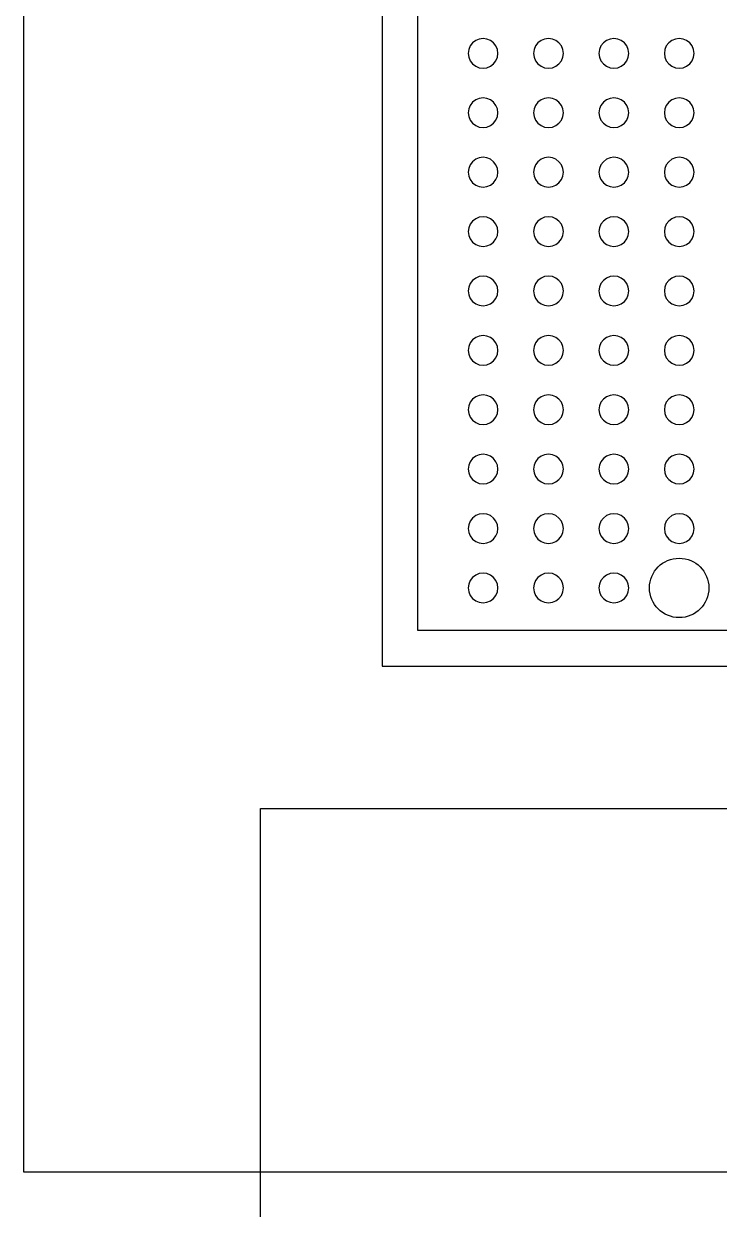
# Model space of a CAD drawing. Header units: millimetres. Extents: x 2562 to 7288, y 778 to 5635.
# Drawn here: x 5957.8 to 5981.21, y 1569.35 to 1609.27 of the extents above; entities that cross this region are included whole.
import ezdxf

# ---------------------------------------------------------------- set-up
doc = ezdxf.new("R2010")
doc.units = ezdxf.units.MM
for name, color, linetype in [('0-gnl-gor3', 252, 'Continuous'), ('2-tef-sabit', 251, 'Continuous'), ('IB- Bar Equipment', 7, 'Continuous')]:
    doc.layers.add(name, color=color, linetype=linetype)

# ---------------------------------------------------------------- blocks, each defined once
blk = doc.blocks.new('drip')
for p, q in [((68115.16, 2539.54), (68114.37, 2538.51)), ((68116.2, 2540.34), (68115.16, 2539.54)), ((68117.4, 2540.84), (68116.2, 2540.34)), ((68118.7, 2541.01), (68117.4, 2540.84)), ((68119.99, 2540.84), (68118.7, 2541.01)), ((68121.2, 2540.34), (68119.99, 2540.84)), ((68122.23, 2539.54), (68121.2, 2540.34)), ((68123.03, 2538.51), (68122.23, 2539.54)), ((68135.16, 2539.54), (68134.37, 2538.51)), ((68136.2, 2540.34), (68135.16, 2539.54)), ((68137.4, 2540.84), (68136.2, 2540.34)), ((68138.7, 2541.01), (68137.4, 2540.84)), ((68139.99, 2540.84), (68138.7, 2541.01)), ((68141.2, 2540.34), (68139.99, 2540.84)), ((68142.23, 2539.54), (68141.2, 2540.34)), ((68143.03, 2538.51), (68142.23, 2539.54)), ((68155.16, 2539.54), (68154.37, 2538.51)), ((68156.2, 2540.34), (68155.16, 2539.54)), ((68157.4, 2540.84), (68156.2, 2540.34)), ((68158.7, 2541.01), (68157.4, 2540.84)), ((68159.99, 2540.84), (68158.7, 2541.01)), ((68161.2, 2540.34), (68159.99, 2540.84)), ((68162.23, 2539.54), (68161.2, 2540.34)), ((68163.03, 2538.51), (68162.23, 2539.54)), ((68175.16, 2539.54), (68174.37, 2538.51)), ((68176.2, 2540.34), (68175.16, 2539.54)), ((68177.4, 2540.84), (68176.2, 2540.34)), ((68178.7, 2541.01), (68177.4, 2540.84)), ((68179.99, 2540.84), (68178.7, 2541.01)), ((68181.2, 2540.34), (68179.99, 2540.84)), ((68182.23, 2539.54), (68181.2, 2540.34)), ((68183.03, 2538.51), (68182.23, 2539.54)), ((68195.16, 2539.54), (68194.37, 2538.51)), ((68196.2, 2540.34), (68195.16, 2539.54)), ((68197.4, 2540.84), (68196.2, 2540.34)), ((68198.7, 2541.01), (68197.4, 2540.84)), ((68199.99, 2540.84), (68198.7, 2541.01)), ((68201.2, 2540.34), (68199.99, 2540.84)), ((68202.23, 2539.54), (68201.2, 2540.34)), ((68203.03, 2538.51), (68202.23, 2539.54)), ((68215.16, 2539.54), (68214.37, 2538.51)), ((68216.2, 2540.34), (68215.16, 2539.54)), ((68217.4, 2540.84), (68216.2, 2540.34)), ((68218.7, 2541.01), (68217.4, 2540.84)), ((68219.99, 2540.84), (68218.7, 2541.01)), ((68221.2, 2540.34), (68219.99, 2540.84)), ((68222.23, 2539.54), (68221.2, 2540.34)), ((68223.03, 2538.51), (68222.23, 2539.54)), ((68235.16, 2539.54), (68234.37, 2538.51)), ((68236.2, 2540.34), (68235.16, 2539.54)), ((68237.4, 2540.84), (68236.2, 2540.34)), ((68238.7, 2541.01), (68237.4, 2540.84)), ((68239.99, 2540.84), (68238.7, 2541.01)), ((68241.2, 2540.34), (68239.99, 2540.84)), ((68242.23, 2539.54), (68241.2, 2540.34)), ((68243.03, 2538.51), (68242.23, 2539.54)), ((68255.16, 2539.54), (68254.37, 2538.51)), ((68256.2, 2540.34), (68255.16, 2539.54)), ((68257.4, 2540.84), (68256.2, 2540.34)), ((68258.7, 2541.01), (68257.4, 2540.84)), ((68259.99, 2540.84), (68258.7, 2541.01)), ((68261.2, 2540.34), (68259.99, 2540.84)), ((68262.23, 2539.54), (68261.2, 2540.34)), ((68263.03, 2538.51), (68262.23, 2539.54)), ((68275.16, 2539.54), (68274.37, 2538.51)), ((68276.2, 2540.34), (68275.16, 2539.54)), ((68277.4, 2540.84), (68276.2, 2540.34)), ((68278.7, 2541.01), (68277.4, 2540.84)), ((68279.99, 2540.84), (68278.7, 2541.01)), ((68281.2, 2540.34), (68279.99, 2540.84)), ((68282.23, 2539.54), (68281.2, 2540.34)), ((68283.03, 2538.51), (68282.23, 2539.54)), ((68295.16, 2539.54), (68294.37, 2538.51)), ((68296.2, 2540.34), (68295.16, 2539.54)), ((68297.4, 2540.84), (68296.2, 2540.34)), ((68298.7, 2541.01), (68297.4, 2540.84)), ((68299.99, 2540.84), (68298.7, 2541.01)), ((68301.2, 2540.34), (68299.99, 2540.84)), ((68302.23, 2539.54), (68301.2, 2540.34)), ((68303.03, 2538.51), (68302.23, 2539.54)), ((68113.87, 2537.3), (68113.7, 2536.01)), ((68113.7, 2536.01), (68113.87, 2534.71)), ((68114.37, 2538.51), (68113.87, 2537.3)), ((68123.53, 2537.3), (68123.03, 2538.51)), ((68123.7, 2536.01), (68123.53, 2537.3)), ((68123.53, 2534.71), (68123.7, 2536.01)), ((68133.87, 2537.3), (68133.7, 2536.01)), ((68133.7, 2536.01), (68133.87, 2534.71)), ((68134.37, 2538.51), (68133.87, 2537.3)), ((68143.53, 2537.3), (68143.03, 2538.51)), ((68143.7, 2536.01), (68143.53, 2537.3)), ((68143.53, 2534.71), (68143.7, 2536.01)), ((68153.87, 2537.3), (68153.7, 2536.01)), ((68153.7, 2536.01), (68153.87, 2534.71)), ((68154.37, 2538.51), (68153.87, 2537.3)), ((68163.53, 2537.3), (68163.03, 2538.51)), ((68163.7, 2536.01), (68163.53, 2537.3)), ((68163.53, 2534.71), (68163.7, 2536.01)), ((68173.87, 2537.3), (68173.7, 2536.01)), ((68173.7, 2536.01), (68173.87, 2534.71)), ((68174.37, 2538.51), (68173.87, 2537.3)), ((68183.53, 2537.3), (68183.03, 2538.51)), ((68183.7, 2536.01), (68183.53, 2537.3)), ((68183.53, 2534.71), (68183.7, 2536.01)), ((68193.87, 2537.3), (68193.7, 2536.01)), ((68193.7, 2536.01), (68193.87, 2534.71)), ((68194.37, 2538.51), (68193.87, 2537.3)), ((68203.53, 2537.3), (68203.03, 2538.51)), ((68203.7, 2536.01), (68203.53, 2537.3)), ((68203.53, 2534.71), (68203.7, 2536.01)), ((68213.87, 2537.3), (68213.7, 2536.01)), ((68213.7, 2536.01), (68213.87, 2534.71)), ((68214.37, 2538.51), (68213.87, 2537.3)), ((68223.53, 2537.3), (68223.03, 2538.51)), ((68223.7, 2536.01), (68223.53, 2537.3)), ((68223.53, 2534.71), (68223.7, 2536.01)), ((68233.87, 2537.3), (68233.7, 2536.01)), ((68233.7, 2536.01), (68233.87, 2534.71)), ((68234.37, 2538.51), (68233.87, 2537.3)), ((68243.53, 2537.3), (68243.03, 2538.51)), ((68243.7, 2536.01), (68243.53, 2537.3)), ((68243.53, 2534.71), (68243.7, 2536.01)), ((68253.87, 2537.3), (68253.7, 2536.01)), ((68253.7, 2536.01), (68253.87, 2534.71)), ((68254.37, 2538.51), (68253.87, 2537.3)), ((68263.53, 2537.3), (68263.03, 2538.51)), ((68263.7, 2536.01), (68263.53, 2537.3)), ((68263.53, 2534.71), (68263.7, 2536.01)), ((68273.87, 2537.3), (68273.7, 2536.01)), ((68273.7, 2536.01), (68273.87, 2534.71)), ((68274.37, 2538.51), (68273.87, 2537.3)), ((68283.53, 2537.3), (68283.03, 2538.51)), ((68283.7, 2536.01), (68283.53, 2537.3)), ((68283.53, 2534.71), (68283.7, 2536.01)), ((68293.87, 2537.3), (68293.7, 2536.01)), ((68293.7, 2536.01), (68293.87, 2534.71)), ((68294.37, 2538.51), (68293.87, 2537.3)), ((68303.53, 2537.3), (68303.03, 2538.51)), ((68303.7, 2536.01), (68303.53, 2537.3)), ((68303.53, 2534.71), (68303.7, 2536.01)), ((68113.87, 2534.71), (68114.37, 2533.51)), ((68114.37, 2533.51), (68115.16, 2532.47)), ((68115.16, 2532.47), (68116.2, 2531.68)), ((68116.2, 2531.68), (68117.4, 2531.18)), ((68119.99, 2531.18), (68121.2, 2531.68)), ((68121.2, 2531.68), (68122.23, 2532.47)), ((68122.23, 2532.47), (68123.03, 2533.51)), ((68123.03, 2533.51), (68123.53, 2534.71)), ((68133.87, 2534.71), (68134.37, 2533.51)), ((68134.37, 2533.51), (68135.16, 2532.47)), ((68135.16, 2532.47), (68136.2, 2531.68)), ((68136.2, 2531.68), (68137.4, 2531.18)), ((68139.99, 2531.18), (68141.2, 2531.68)), ((68141.2, 2531.68), (68142.23, 2532.47)), ((68142.23, 2532.47), (68143.03, 2533.51)), ((68143.03, 2533.51), (68143.53, 2534.71)), ((68153.87, 2534.71), (68154.37, 2533.51)), ((68154.37, 2533.51), (68155.16, 2532.47)), ((68155.16, 2532.47), (68156.2, 2531.68)), ((68156.2, 2531.68), (68157.4, 2531.18)), ((68159.99, 2531.18), (68161.2, 2531.68)), ((68161.2, 2531.68), (68162.23, 2532.47)), ((68162.23, 2532.47), (68163.03, 2533.51)), ((68163.03, 2533.51), (68163.53, 2534.71)), ((68173.87, 2534.71), (68174.37, 2533.51)), ((68174.37, 2533.51), (68175.16, 2532.47)), ((68175.16, 2532.47), (68176.2, 2531.68)), ((68176.2, 2531.68), (68177.4, 2531.18)), ((68179.99, 2531.18), (68181.2, 2531.68)), ((68181.2, 2531.68), (68182.23, 2532.47)), ((68182.23, 2532.47), (68183.03, 2533.51)), ((68183.03, 2533.51), (68183.53, 2534.71)), ((68193.87, 2534.71), (68194.37, 2533.51)), ((68194.37, 2533.51), (68195.16, 2532.47)), ((68195.16, 2532.47), (68196.2, 2531.68)), ((68196.2, 2531.68), (68197.4, 2531.18)), ((68199.99, 2531.18), (68201.2, 2531.68)), ((68201.2, 2531.68), (68202.23, 2532.47)), ((68202.23, 2532.47), (68203.03, 2533.51)), ((68203.03, 2533.51), (68203.53, 2534.71)), ((68213.87, 2534.71), (68214.37, 2533.51)), ((68214.37, 2533.51), (68215.16, 2532.47)), ((68215.16, 2532.47), (68216.2, 2531.68)), ((68216.2, 2531.68), (68217.4, 2531.18)), ((68219.99, 2531.18), (68221.2, 2531.68)), ((68221.2, 2531.68), (68222.23, 2532.47)), ((68222.23, 2532.47), (68223.03, 2533.51)), ((68223.03, 2533.51), (68223.53, 2534.71)), ((68233.87, 2534.71), (68234.37, 2533.51)), ((68234.37, 2533.51), (68235.16, 2532.47)), ((68235.16, 2532.47), (68236.2, 2531.68)), ((68236.2, 2531.68), (68237.4, 2531.18)), ((68239.99, 2531.18), (68241.2, 2531.68)), ((68241.2, 2531.68), (68242.23, 2532.47)), ((68242.23, 2532.47), (68243.03, 2533.51)), ((68243.03, 2533.51), (68243.53, 2534.71)), ((68253.87, 2534.71), (68254.37, 2533.51)), ((68254.37, 2533.51), (68255.16, 2532.47)), ((68255.16, 2532.47), (68256.2, 2531.68)), ((68256.2, 2531.68), (68257.4, 2531.18)), ((68259.99, 2531.18), (68261.2, 2531.68)), ((68261.2, 2531.68), (68262.23, 2532.47)), ((68262.23, 2532.47), (68263.03, 2533.51)), ((68263.03, 2533.51), (68263.53, 2534.71)), ((68273.87, 2534.71), (68274.37, 2533.51)), ((68274.37, 2533.51), (68275.16, 2532.47)), ((68275.16, 2532.47), (68276.2, 2531.68)), ((68276.2, 2531.68), (68277.4, 2531.18)), ((68279.99, 2531.18), (68281.2, 2531.68)), ((68281.2, 2531.68), (68282.23, 2532.47)), ((68282.23, 2532.47), (68283.03, 2533.51)), ((68283.03, 2533.51), (68283.53, 2534.71)), ((68293.87, 2534.71), (68294.37, 2533.51)), ((68294.37, 2533.51), (68295.16, 2532.47)), ((68295.16, 2532.47), (68296.2, 2531.68)), ((68296.2, 2531.68), (68297.4, 2531.18)), ((68299.99, 2531.18), (68301.2, 2531.68)), ((68301.2, 2531.68), (68302.23, 2532.47)), ((68302.23, 2532.47), (68303.03, 2533.51)), ((68303.03, 2533.51), (68303.53, 2534.71)), ((68117.4, 2531.18), (68118.7, 2531.01)), ((68118.7, 2531.01), (68119.99, 2531.18)), ((68137.4, 2531.18), (68138.7, 2531.01)), ((68138.7, 2531.01), (68139.99, 2531.18)), ((68157.4, 2531.18), (68158.7, 2531.01)), ((68158.7, 2531.01), (68159.99, 2531.18)), ((68177.4, 2531.18), (68178.7, 2531.01)), ((68178.7, 2531.01), (68179.99, 2531.18)), ((68197.4, 2531.18), (68198.7, 2531.01)), ((68198.7, 2531.01), (68199.99, 2531.18)), ((68217.4, 2531.18), (68218.7, 2531.01)), ((68218.7, 2531.01), (68219.99, 2531.18)), ((68237.4, 2531.18), (68238.7, 2531.01)), ((68238.7, 2531.01), (68239.99, 2531.18)), ((68257.4, 2531.18), (68258.7, 2531.01)), ((68258.7, 2531.01), (68259.99, 2531.18)), ((68277.4, 2531.18), (68278.7, 2531.01)), ((68278.7, 2531.01), (68279.99, 2531.18)), ((68297.4, 2531.18), (68298.7, 2531.01)), ((68298.7, 2531.01), (68299.99, 2531.18)), ((68113.87, 2515.3), (68113.7, 2514.01)), ((68114.37, 2516.51), (68113.87, 2515.3)), ((68115.16, 2517.54), (68114.37, 2516.51)), ((68116.2, 2518.34), (68115.16, 2517.54)), ((68117.4, 2518.84), (68116.2, 2518.34)), ((68118.7, 2519.01), (68117.4, 2518.84)), ((68119.99, 2518.84), (68118.7, 2519.01)), ((68121.2, 2518.34), (68119.99, 2518.84)), ((68122.23, 2517.54), (68121.2, 2518.34)), ((68123.03, 2516.51), (68122.23, 2517.54)), ((68123.53, 2515.3), (68123.03, 2516.51)), ((68123.7, 2514.01), (68123.53, 2515.3)), ((68133.87, 2515.3), (68133.7, 2514.01)), ((68134.37, 2516.51), (68133.87, 2515.3)), ((68135.16, 2517.54), (68134.37, 2516.51)), ((68136.2, 2518.34), (68135.16, 2517.54)), ((68137.4, 2518.84), (68136.2, 2518.34)), ((68138.7, 2519.01), (68137.4, 2518.84)), ((68139.99, 2518.84), (68138.7, 2519.01)), ((68141.2, 2518.34), (68139.99, 2518.84)), ((68142.23, 2517.54), (68141.2, 2518.34)), ((68143.03, 2516.51), (68142.23, 2517.54)), ((68143.53, 2515.3), (68143.03, 2516.51)), ((68143.7, 2514.01), (68143.53, 2515.3)), ((68153.87, 2515.3), (68153.7, 2514.01)), ((68154.37, 2516.51), (68153.87, 2515.3)), ((68155.16, 2517.54), (68154.37, 2516.51)), ((68156.2, 2518.34), (68155.16, 2517.54)), ((68157.4, 2518.84), (68156.2, 2518.34)), ((68158.7, 2519.01), (68157.4, 2518.84)), ((68159.99, 2518.84), (68158.7, 2519.01)), ((68161.2, 2518.34), (68159.99, 2518.84)), ((68162.23, 2517.54), (68161.2, 2518.34)), ((68163.03, 2516.51), (68162.23, 2517.54)), ((68163.53, 2515.3), (68163.03, 2516.51)), ((68163.7, 2514.01), (68163.53, 2515.3)), ((68173.87, 2515.3), (68173.7, 2514.01)), ((68174.37, 2516.51), (68173.87, 2515.3)), ((68175.16, 2517.54), (68174.37, 2516.51)), ((68176.2, 2518.34), (68175.16, 2517.54)), ((68177.4, 2518.84), (68176.2, 2518.34)), ((68178.7, 2519.01), (68177.4, 2518.84)), ((68179.99, 2518.84), (68178.7, 2519.01)), ((68181.2, 2518.34), (68179.99, 2518.84)), ((68182.23, 2517.54), (68181.2, 2518.34)), ((68183.03, 2516.51), (68182.23, 2517.54)), ((68183.53, 2515.3), (68183.03, 2516.51)), ((68183.7, 2514.01), (68183.53, 2515.3)), ((68193.87, 2515.3), (68193.7, 2514.01)), ((68194.37, 2516.51), (68193.87, 2515.3)), ((68195.16, 2517.54), (68194.37, 2516.51)), ((68196.2, 2518.34), (68195.16, 2517.54)), ((68197.4, 2518.84), (68196.2, 2518.34)), ((68198.7, 2519.01), (68197.4, 2518.84)), ((68199.99, 2518.84), (68198.7, 2519.01)), ((68201.2, 2518.34), (68199.99, 2518.84)), ((68202.23, 2517.54), (68201.2, 2518.34)), ((68203.03, 2516.51), (68202.23, 2517.54)), ((68203.53, 2515.3), (68203.03, 2516.51)), ((68203.7, 2514.01), (68203.53, 2515.3)), ((68213.87, 2515.3), (68213.7, 2514.01)), ((68214.37, 2516.51), (68213.87, 2515.3)), ((68215.16, 2517.54), (68214.37, 2516.51)), ((68216.2, 2518.34), (68215.16, 2517.54)), ((68217.4, 2518.84), (68216.2, 2518.34)), ((68218.7, 2519.01), (68217.4, 2518.84)), ((68219.99, 2518.84), (68218.7, 2519.01)), ((68221.2, 2518.34), (68219.99, 2518.84)), ((68222.23, 2517.54), (68221.2, 2518.34)), ((68223.03, 2516.51), (68222.23, 2517.54)), ((68223.53, 2515.3), (68223.03, 2516.51)), ((68223.7, 2514.01), (68223.53, 2515.3)), ((68233.87, 2515.3), (68233.7, 2514.01)), ((68234.37, 2516.51), (68233.87, 2515.3)), ((68235.16, 2517.54), (68234.37, 2516.51)), ((68236.2, 2518.34), (68235.16, 2517.54)), ((68237.4, 2518.84), (68236.2, 2518.34)), ((68238.7, 2519.01), (68237.4, 2518.84)), ((68239.99, 2518.84), (68238.7, 2519.01)), ((68241.2, 2518.34), (68239.99, 2518.84)), ((68242.23, 2517.54), (68241.2, 2518.34)), ((68243.03, 2516.51), (68242.23, 2517.54)), ((68243.53, 2515.3), (68243.03, 2516.51)), ((68243.7, 2514.01), (68243.53, 2515.3)), ((68253.87, 2515.3), (68253.7, 2514.01)), ((68254.37, 2516.51), (68253.87, 2515.3)), ((68255.16, 2517.54), (68254.37, 2516.51)), ((68256.2, 2518.34), (68255.16, 2517.54)), ((68257.4, 2518.84), (68256.2, 2518.34)), ((68258.7, 2519.01), (68257.4, 2518.84)), ((68259.99, 2518.84), (68258.7, 2519.01)), ((68261.2, 2518.34), (68259.99, 2518.84)), ((68262.23, 2517.54), (68261.2, 2518.34)), ((68263.03, 2516.51), (68262.23, 2517.54)), ((68263.53, 2515.3), (68263.03, 2516.51)), ((68263.7, 2514.01), (68263.53, 2515.3)), ((68273.87, 2515.3), (68273.7, 2514.01)), ((68274.37, 2516.51), (68273.87, 2515.3)), ((68275.16, 2517.54), (68274.37, 2516.51)), ((68276.2, 2518.34), (68275.16, 2517.54)), ((68277.4, 2518.84), (68276.2, 2518.34)), ((68278.7, 2519.01), (68277.4, 2518.84)), ((68279.99, 2518.84), (68278.7, 2519.01)), ((68281.2, 2518.34), (68279.99, 2518.84)), ((68282.23, 2517.54), (68281.2, 2518.34)), ((68283.03, 2516.51), (68282.23, 2517.54)), ((68283.53, 2515.3), (68283.03, 2516.51)), ((68283.7, 2514.01), (68283.53, 2515.3)), ((68293.87, 2515.3), (68293.7, 2514.01)), ((68294.37, 2516.51), (68293.87, 2515.3)), ((68295.16, 2517.54), (68294.37, 2516.51)), ((68296.2, 2518.34), (68295.16, 2517.54)), ((68297.4, 2518.84), (68296.2, 2518.34)), ((68298.7, 2519.01), (68297.4, 2518.84)), ((68299.99, 2518.84), (68298.7, 2519.01)), ((68301.2, 2518.34), (68299.99, 2518.84)), ((68302.23, 2517.54), (68301.2, 2518.34)), ((68303.03, 2516.51), (68302.23, 2517.54)), ((68303.53, 2515.3), (68303.03, 2516.51)), ((68303.7, 2514.01), (68303.53, 2515.3)), ((68113.7, 2514.01), (68113.87, 2512.71)), ((68113.87, 2512.71), (68114.37, 2511.51)), ((68114.37, 2511.51), (68115.16, 2510.47)), ((68122.23, 2510.47), (68123.03, 2511.51)), ((68123.03, 2511.51), (68123.53, 2512.71)), ((68123.53, 2512.71), (68123.7, 2514.01)), ((68133.7, 2514.01), (68133.87, 2512.71)), ((68133.87, 2512.71), (68134.37, 2511.51)), ((68134.37, 2511.51), (68135.16, 2510.47)), ((68142.23, 2510.47), (68143.03, 2511.51)), ((68143.03, 2511.51), (68143.53, 2512.71)), ((68143.53, 2512.71), (68143.7, 2514.01)), ((68153.7, 2514.01), (68153.87, 2512.71)), ((68153.87, 2512.71), (68154.37, 2511.51)), ((68154.37, 2511.51), (68155.16, 2510.47)), ((68162.23, 2510.47), (68163.03, 2511.51)), ((68163.03, 2511.51), (68163.53, 2512.71)), ((68163.53, 2512.71), (68163.7, 2514.01)), ((68173.7, 2514.01), (68173.87, 2512.71)), ((68173.87, 2512.71), (68174.37, 2511.51)), ((68174.37, 2511.51), (68175.16, 2510.47)), ((68182.23, 2510.47), (68183.03, 2511.51)), ((68183.03, 2511.51), (68183.53, 2512.71)), ((68183.53, 2512.71), (68183.7, 2514.01)), ((68193.7, 2514.01), (68193.87, 2512.71)), ((68193.87, 2512.71), (68194.37, 2511.51)), ((68194.37, 2511.51), (68195.16, 2510.47)), ((68202.23, 2510.47), (68203.03, 2511.51)), ((68203.03, 2511.51), (68203.53, 2512.71)), ((68203.53, 2512.71), (68203.7, 2514.01)), ((68213.7, 2514.01), (68213.87, 2512.71)), ((68213.87, 2512.71), (68214.37, 2511.51)), ((68214.37, 2511.51), (68215.16, 2510.47)), ((68222.23, 2510.47), (68223.03, 2511.51)), ((68223.03, 2511.51), (68223.53, 2512.71)), ((68223.53, 2512.71), (68223.7, 2514.01)), ((68233.7, 2514.01), (68233.87, 2512.71)), ((68233.87, 2512.71), (68234.37, 2511.51)), ((68234.37, 2511.51), (68235.16, 2510.47)), ((68242.23, 2510.47), (68243.03, 2511.51)), ((68243.03, 2511.51), (68243.53, 2512.71)), ((68243.53, 2512.71), (68243.7, 2514.01)), ((68253.7, 2514.01), (68253.87, 2512.71)), ((68253.87, 2512.71), (68254.37, 2511.51)), ((68254.37, 2511.51), (68255.16, 2510.47)), ((68262.23, 2510.47), (68263.03, 2511.51)), ((68263.03, 2511.51), (68263.53, 2512.71)), ((68263.53, 2512.71), (68263.7, 2514.01)), ((68273.7, 2514.01), (68273.87, 2512.71)), ((68273.87, 2512.71), (68274.37, 2511.51)), ((68274.37, 2511.51), (68275.16, 2510.47)), ((68282.23, 2510.47), (68283.03, 2511.51)), ((68283.03, 2511.51), (68283.53, 2512.71)), ((68283.53, 2512.71), (68283.7, 2514.01)), ((68293.7, 2514.01), (68293.87, 2512.71)), ((68293.87, 2512.71), (68294.37, 2511.51)), ((68294.37, 2511.51), (68295.16, 2510.47)), ((68302.23, 2510.47), (68303.03, 2511.51)), ((68303.03, 2511.51), (68303.53, 2512.71)), ((68303.53, 2512.71), (68303.7, 2514.01)), ((68115.16, 2510.47), (68116.2, 2509.68)), ((68116.2, 2509.68), (68117.4, 2509.18)), ((68117.4, 2509.18), (68118.7, 2509.01)), ((68118.7, 2509.01), (68119.99, 2509.18)), ((68119.99, 2509.18), (68121.2, 2509.68)), ((68121.2, 2509.68), (68122.23, 2510.47)), ((68135.16, 2510.47), (68136.2, 2509.68)), ((68136.2, 2509.68), (68137.4, 2509.18)), ((68137.4, 2509.18), (68138.7, 2509.01)), ((68138.7, 2509.01), (68139.99, 2509.18)), ((68139.99, 2509.18), (68141.2, 2509.68)), ((68141.2, 2509.68), (68142.23, 2510.47)), ((68155.16, 2510.47), (68156.2, 2509.68)), ((68156.2, 2509.68), (68157.4, 2509.18)), ((68157.4, 2509.18), (68158.7, 2509.01)), ((68158.7, 2509.01), (68159.99, 2509.18)), ((68159.99, 2509.18), (68161.2, 2509.68)), ((68161.2, 2509.68), (68162.23, 2510.47)), ((68175.16, 2510.47), (68176.2, 2509.68)), ((68176.2, 2509.68), (68177.4, 2509.18)), ((68177.4, 2509.18), (68178.7, 2509.01)), ((68178.7, 2509.01), (68179.99, 2509.18)), ((68179.99, 2509.18), (68181.2, 2509.68)), ((68181.2, 2509.68), (68182.23, 2510.47)), ((68195.16, 2510.47), (68196.2, 2509.68)), ((68196.2, 2509.68), (68197.4, 2509.18)), ((68197.4, 2509.18), (68198.7, 2509.01)), ((68198.7, 2509.01), (68199.99, 2509.18)), ((68199.99, 2509.18), (68201.2, 2509.68)), ((68201.2, 2509.68), (68202.23, 2510.47)), ((68215.16, 2510.47), (68216.2, 2509.68)), ((68216.2, 2509.68), (68217.4, 2509.18)), ((68217.4, 2509.18), (68218.7, 2509.01)), ((68218.7, 2509.01), (68219.99, 2509.18)), ((68219.99, 2509.18), (68221.2, 2509.68)), ((68221.2, 2509.68), (68222.23, 2510.47)), ((68235.16, 2510.47), (68236.2, 2509.68)), ((68236.2, 2509.68), (68237.4, 2509.18)), ((68237.4, 2509.18), (68238.7, 2509.01)), ((68238.7, 2509.01), (68239.99, 2509.18)), ((68239.99, 2509.18), (68241.2, 2509.68)), ((68241.2, 2509.68), (68242.23, 2510.47)), ((68255.16, 2510.47), (68256.2, 2509.68)), ((68256.2, 2509.68), (68257.4, 2509.18)), ((68257.4, 2509.18), (68258.7, 2509.01)), ((68258.7, 2509.01), (68259.99, 2509.18)), ((68259.99, 2509.18), (68261.2, 2509.68)), ((68261.2, 2509.68), (68262.23, 2510.47)), ((68275.16, 2510.47), (68276.2, 2509.68)), ((68276.2, 2509.68), (68277.4, 2509.18)), ((68277.4, 2509.18), (68278.7, 2509.01)), ((68278.7, 2509.01), (68279.99, 2509.18)), ((68279.99, 2509.18), (68281.2, 2509.68)), ((68281.2, 2509.68), (68282.23, 2510.47)), ((68295.16, 2510.47), (68296.2, 2509.68)), ((68296.2, 2509.68), (68297.4, 2509.18)), ((68297.4, 2509.18), (68298.7, 2509.01)), ((68298.7, 2509.01), (68299.99, 2509.18)), ((68299.99, 2509.18), (68301.2, 2509.68)), ((68301.2, 2509.68), (68302.23, 2510.47)), ((68115.16, 2495.54), (68114.37, 2494.51)), ((68116.2, 2496.34), (68115.16, 2495.54)), ((68117.4, 2496.84), (68116.2, 2496.34)), ((68118.7, 2497.01), (68117.4, 2496.84)), ((68119.99, 2496.84), (68118.7, 2497.01)), ((68121.2, 2496.34), (68119.99, 2496.84)), ((68122.23, 2495.54), (68121.2, 2496.34)), ((68123.03, 2494.51), (68122.23, 2495.54)), ((68135.16, 2495.54), (68134.37, 2494.51)), ((68136.2, 2496.34), (68135.16, 2495.54)), ((68137.4, 2496.84), (68136.2, 2496.34)), ((68138.7, 2497.01), (68137.4, 2496.84)), ((68139.99, 2496.84), (68138.7, 2497.01)), ((68141.2, 2496.34), (68139.99, 2496.84)), ((68142.23, 2495.54), (68141.2, 2496.34)), ((68143.03, 2494.51), (68142.23, 2495.54)), ((68155.16, 2495.54), (68154.37, 2494.51)), ((68156.2, 2496.34), (68155.16, 2495.54)), ((68157.4, 2496.84), (68156.2, 2496.34)), ((68158.7, 2497.01), (68157.4, 2496.84)), ((68159.99, 2496.84), (68158.7, 2497.01)), ((68161.2, 2496.34), (68159.99, 2496.84)), ((68162.23, 2495.54), (68161.2, 2496.34)), ((68163.03, 2494.51), (68162.23, 2495.54)), ((68175.16, 2495.54), (68174.37, 2494.51)), ((68176.2, 2496.34), (68175.16, 2495.54)), ((68177.4, 2496.84), (68176.2, 2496.34)), ((68178.7, 2497.01), (68177.4, 2496.84)), ((68179.99, 2496.84), (68178.7, 2497.01)), ((68181.2, 2496.34), (68179.99, 2496.84)), ((68182.23, 2495.54), (68181.2, 2496.34)), ((68183.03, 2494.51), (68182.23, 2495.54)), ((68195.16, 2495.54), (68194.37, 2494.51)), ((68196.2, 2496.34), (68195.16, 2495.54)), ((68197.4, 2496.84), (68196.2, 2496.34)), ((68198.7, 2497.01), (68197.4, 2496.84)), ((68199.99, 2496.84), (68198.7, 2497.01)), ((68201.2, 2496.34), (68199.99, 2496.84)), ((68202.23, 2495.54), (68201.2, 2496.34)), ((68203.03, 2494.51), (68202.23, 2495.54)), ((68215.16, 2495.54), (68214.37, 2494.51)), ((68216.2, 2496.34), (68215.16, 2495.54)), ((68217.4, 2496.84), (68216.2, 2496.34)), ((68218.7, 2497.01), (68217.4, 2496.84)), ((68219.99, 2496.84), (68218.7, 2497.01)), ((68221.2, 2496.34), (68219.99, 2496.84)), ((68222.23, 2495.54), (68221.2, 2496.34)), ((68223.03, 2494.51), (68222.23, 2495.54)), ((68235.16, 2495.54), (68234.37, 2494.51)), ((68236.2, 2496.34), (68235.16, 2495.54)), ((68237.4, 2496.84), (68236.2, 2496.34)), ((68238.7, 2497.01), (68237.4, 2496.84)), ((68239.99, 2496.84), (68238.7, 2497.01)), ((68241.2, 2496.34), (68239.99, 2496.84)), ((68242.23, 2495.54), (68241.2, 2496.34)), ((68243.03, 2494.51), (68242.23, 2495.54)), ((68255.16, 2495.54), (68254.37, 2494.51)), ((68256.2, 2496.34), (68255.16, 2495.54)), ((68257.4, 2496.84), (68256.2, 2496.34)), ((68258.7, 2497.01), (68257.4, 2496.84)), ((68259.99, 2496.84), (68258.7, 2497.01)), ((68261.2, 2496.34), (68259.99, 2496.84)), ((68262.23, 2495.54), (68261.2, 2496.34)), ((68263.03, 2494.51), (68262.23, 2495.54)), ((68275.16, 2495.54), (68274.37, 2494.51)), ((68276.2, 2496.34), (68275.16, 2495.54)), ((68277.4, 2496.84), (68276.2, 2496.34)), ((68278.7, 2497.01), (68277.4, 2496.84)), ((68279.99, 2496.84), (68278.7, 2497.01)), ((68281.2, 2496.34), (68279.99, 2496.84)), ((68282.23, 2495.54), (68281.2, 2496.34)), ((68283.03, 2494.51), (68282.23, 2495.54)), ((68295.16, 2495.54), (68294.37, 2494.51)), ((68296.2, 2496.34), (68295.16, 2495.54)), ((68297.4, 2496.84), (68296.2, 2496.34)), ((68298.7, 2497.01), (68297.4, 2496.84)), ((68299.99, 2496.84), (68298.7, 2497.01)), ((68301.2, 2496.34), (68299.99, 2496.84)), ((68302.23, 2495.54), (68301.2, 2496.34)), ((68303.03, 2494.51), (68302.23, 2495.54)), ((68113.87, 2493.3), (68113.7, 2492.01)), ((68113.7, 2492.01), (68113.87, 2490.71)), ((68114.37, 2494.51), (68113.87, 2493.3)), ((68123.53, 2493.3), (68123.03, 2494.51)), ((68123.7, 2492.01), (68123.53, 2493.3)), ((68123.53, 2490.71), (68123.7, 2492.01)), ((68133.87, 2493.3), (68133.7, 2492.01)), ((68133.7, 2492.01), (68133.87, 2490.71)), ((68134.37, 2494.51), (68133.87, 2493.3)), ((68143.53, 2493.3), (68143.03, 2494.51)), ((68143.7, 2492.01), (68143.53, 2493.3)), ((68143.53, 2490.71), (68143.7, 2492.01)), ((68153.87, 2493.3), (68153.7, 2492.01)), ((68153.7, 2492.01), (68153.87, 2490.71)), ((68154.37, 2494.51), (68153.87, 2493.3)), ((68163.53, 2493.3), (68163.03, 2494.51)), ((68163.7, 2492.01), (68163.53, 2493.3)), ((68163.53, 2490.71), (68163.7, 2492.01)), ((68173.87, 2493.3), (68173.7, 2492.01)), ((68173.7, 2492.01), (68173.87, 2490.71)), ((68174.37, 2494.51), (68173.87, 2493.3)), ((68183.53, 2493.3), (68183.03, 2494.51)), ((68183.7, 2492.01), (68183.53, 2493.3)), ((68183.53, 2490.71), (68183.7, 2492.01)), ((68193.87, 2493.3), (68193.7, 2492.01)), ((68193.7, 2492.01), (68193.87, 2490.71)), ((68194.37, 2494.51), (68193.87, 2493.3)), ((68203.53, 2493.3), (68203.03, 2494.51)), ((68203.7, 2492.01), (68203.53, 2493.3)), ((68203.53, 2490.71), (68203.7, 2492.01)), ((68213.87, 2493.3), (68213.7, 2492.01)), ((68213.7, 2492.01), (68213.87, 2490.71)), ((68214.37, 2494.51), (68213.87, 2493.3)), ((68223.53, 2493.3), (68223.03, 2494.51)), ((68223.7, 2492.01), (68223.53, 2493.3)), ((68223.53, 2490.71), (68223.7, 2492.01)), ((68233.87, 2493.3), (68233.7, 2492.01)), ((68233.7, 2492.01), (68233.87, 2490.71)), ((68234.37, 2494.51), (68233.87, 2493.3)), ((68243.53, 2493.3), (68243.03, 2494.51)), ((68243.7, 2492.01), (68243.53, 2493.3)), ((68243.53, 2490.71), (68243.7, 2492.01)), ((68253.87, 2493.3), (68253.7, 2492.01)), ((68253.7, 2492.01), (68253.87, 2490.71)), ((68254.37, 2494.51), (68253.87, 2493.3)), ((68263.53, 2493.3), (68263.03, 2494.51)), ((68263.7, 2492.01), (68263.53, 2493.3)), ((68263.53, 2490.71), (68263.7, 2492.01)), ((68273.87, 2493.3), (68273.7, 2492.01)), ((68273.7, 2492.01), (68273.87, 2490.71)), ((68274.37, 2494.51), (68273.87, 2493.3)), ((68283.53, 2493.3), (68283.03, 2494.51)), ((68283.7, 2492.01), (68283.53, 2493.3)), ((68283.53, 2490.71), (68283.7, 2492.01)), ((68293.87, 2493.3), (68293.7, 2492.01)), ((68293.7, 2492.01), (68293.87, 2490.71)), ((68294.37, 2494.51), (68293.87, 2493.3)), ((68303.53, 2493.3), (68303.03, 2494.51)), ((68303.7, 2492.01), (68303.53, 2493.3)), ((68303.53, 2490.71), (68303.7, 2492.01)), ((68113.87, 2490.71), (68114.37, 2489.51)), ((68114.37, 2489.51), (68115.16, 2488.47)), ((68115.16, 2488.47), (68116.2, 2487.68)), ((68116.2, 2487.68), (68117.4, 2487.18)), ((68119.99, 2487.18), (68121.2, 2487.68)), ((68121.2, 2487.68), (68122.23, 2488.47)), ((68122.23, 2488.47), (68123.03, 2489.51)), ((68123.03, 2489.51), (68123.53, 2490.71)), ((68133.87, 2490.71), (68134.37, 2489.51)), ((68134.37, 2489.51), (68135.16, 2488.47)), ((68135.16, 2488.47), (68136.2, 2487.68)), ((68136.2, 2487.68), (68137.4, 2487.18)), ((68139.99, 2487.18), (68141.2, 2487.68)), ((68141.2, 2487.68), (68142.23, 2488.47)), ((68142.23, 2488.47), (68143.03, 2489.51)), ((68143.03, 2489.51), (68143.53, 2490.71)), ((68153.87, 2490.71), (68154.37, 2489.51)), ((68154.37, 2489.51), (68155.16, 2488.47)), ((68155.16, 2488.47), (68156.2, 2487.68)), ((68156.2, 2487.68), (68157.4, 2487.18)), ((68159.99, 2487.18), (68161.2, 2487.68)), ((68161.2, 2487.68), (68162.23, 2488.47)), ((68162.23, 2488.47), (68163.03, 2489.51)), ((68163.03, 2489.51), (68163.53, 2490.71)), ((68173.87, 2490.71), (68174.37, 2489.51)), ((68174.37, 2489.51), (68175.16, 2488.47)), ((68175.16, 2488.47), (68176.2, 2487.68)), ((68176.2, 2487.68), (68177.4, 2487.18)), ((68179.99, 2487.18), (68181.2, 2487.68)), ((68181.2, 2487.68), (68182.23, 2488.47)), ((68182.23, 2488.47), (68183.03, 2489.51)), ((68183.03, 2489.51), (68183.53, 2490.71)), ((68193.87, 2490.71), (68194.37, 2489.51)), ((68194.37, 2489.51), (68195.16, 2488.47)), ((68195.16, 2488.47), (68196.2, 2487.68)), ((68196.2, 2487.68), (68197.4, 2487.18)), ((68199.99, 2487.18), (68201.2, 2487.68)), ((68201.2, 2487.68), (68202.23, 2488.47)), ((68202.23, 2488.47), (68203.03, 2489.51)), ((68203.03, 2489.51), (68203.53, 2490.71)), ((68213.87, 2490.71), (68214.37, 2489.51)), ((68214.37, 2489.51), (68215.16, 2488.47)), ((68215.16, 2488.47), (68216.2, 2487.68)), ((68216.2, 2487.68), (68217.4, 2487.18)), ((68219.99, 2487.18), (68221.2, 2487.68)), ((68221.2, 2487.68), (68222.23, 2488.47)), ((68222.23, 2488.47), (68223.03, 2489.51)), ((68223.03, 2489.51), (68223.53, 2490.71)), ((68233.87, 2490.71), (68234.37, 2489.51)), ((68234.37, 2489.51), (68235.16, 2488.47)), ((68235.16, 2488.47), (68236.2, 2487.68)), ((68236.2, 2487.68), (68237.4, 2487.18)), ((68239.99, 2487.18), (68241.2, 2487.68)), ((68241.2, 2487.68), (68242.23, 2488.47)), ((68242.23, 2488.47), (68243.03, 2489.51)), ((68243.03, 2489.51), (68243.53, 2490.71)), ((68253.87, 2490.71), (68254.37, 2489.51)), ((68254.37, 2489.51), (68255.16, 2488.47)), ((68255.16, 2488.47), (68256.2, 2487.68)), ((68256.2, 2487.68), (68257.4, 2487.18)), ((68259.99, 2487.18), (68261.2, 2487.68)), ((68261.2, 2487.68), (68262.23, 2488.47)), ((68262.23, 2488.47), (68263.03, 2489.51)), ((68263.03, 2489.51), (68263.53, 2490.71)), ((68273.87, 2490.71), (68274.37, 2489.51)), ((68274.37, 2489.51), (68275.16, 2488.47)), ((68275.16, 2488.47), (68276.2, 2487.68)), ((68276.2, 2487.68), (68277.4, 2487.18)), ((68279.99, 2487.18), (68281.2, 2487.68)), ((68281.2, 2487.68), (68282.23, 2488.47)), ((68282.23, 2488.47), (68283.03, 2489.51)), ((68283.03, 2489.51), (68283.53, 2490.71)), ((68293.87, 2490.71), (68294.37, 2489.51)), ((68294.37, 2489.51), (68295.16, 2488.47)), ((68295.16, 2488.47), (68296.2, 2487.68)), ((68296.2, 2487.68), (68297.4, 2487.18)), ((68299.99, 2487.18), (68301.2, 2487.68)), ((68301.2, 2487.68), (68302.23, 2488.47)), ((68302.23, 2488.47), (68303.03, 2489.51)), ((68303.03, 2489.51), (68303.53, 2490.71)), ((68117.4, 2487.18), (68118.7, 2487.01)), ((68118.7, 2487.01), (68119.99, 2487.18)), ((68137.4, 2487.18), (68138.7, 2487.01)), ((68138.7, 2487.01), (68139.99, 2487.18)), ((68157.4, 2487.18), (68158.7, 2487.01)), ((68158.7, 2487.01), (68159.99, 2487.18)), ((68177.4, 2487.18), (68178.7, 2487.01)), ((68178.7, 2487.01), (68179.99, 2487.18)), ((68197.4, 2487.18), (68198.7, 2487.01)), ((68198.7, 2487.01), (68199.99, 2487.18)), ((68217.4, 2487.18), (68218.7, 2487.01)), ((68218.7, 2487.01), (68219.99, 2487.18)), ((68237.4, 2487.18), (68238.7, 2487.01)), ((68238.7, 2487.01), (68239.99, 2487.18)), ((68257.4, 2487.18), (68258.7, 2487.01)), ((68258.7, 2487.01), (68259.99, 2487.18)), ((68277.4, 2487.18), (68278.7, 2487.01)), ((68278.7, 2487.01), (68279.99, 2487.18)), ((68297.4, 2487.18), (68298.7, 2487.01)), ((68298.7, 2487.01), (68299.99, 2487.18)), ((68134.37, 2472.51), (68133.87, 2471.3)), ((68135.16, 2473.54), (68134.37, 2472.51)), ((68136.2, 2474.34), (68135.16, 2473.54)), ((68137.4, 2474.84), (68136.2, 2474.34)), ((68138.7, 2475.01), (68137.4, 2474.84)), ((68139.99, 2474.84), (68138.7, 2475.01)), ((68141.2, 2474.34), (68139.99, 2474.84)), ((68142.23, 2473.54), (68141.2, 2474.34)), ((68143.03, 2472.51), (68142.23, 2473.54)), ((68143.53, 2471.3), (68143.03, 2472.51)), ((68154.37, 2472.51), (68153.87, 2471.3)), ((68155.16, 2473.54), (68154.37, 2472.51)), ((68156.2, 2474.34), (68155.16, 2473.54)), ((68157.4, 2474.84), (68156.2, 2474.34)), ((68158.7, 2475.01), (68157.4, 2474.84)), ((68159.99, 2474.84), (68158.7, 2475.01)), ((68161.2, 2474.34), (68159.99, 2474.84)), ((68162.23, 2473.54), (68161.2, 2474.34)), ((68163.03, 2472.51), (68162.23, 2473.54)), ((68163.53, 2471.3), (68163.03, 2472.51)), ((68174.37, 2472.51), (68173.87, 2471.3)), ((68175.16, 2473.54), (68174.37, 2472.51)), ((68176.2, 2474.34), (68175.16, 2473.54)), ((68177.4, 2474.84), (68176.2, 2474.34)), ((68178.7, 2475.01), (68177.4, 2474.84)), ((68179.99, 2474.84), (68178.7, 2475.01)), ((68181.2, 2474.34), (68179.99, 2474.84)), ((68182.23, 2473.54), (68181.2, 2474.34)), ((68183.03, 2472.51), (68182.23, 2473.54)), ((68183.53, 2471.3), (68183.03, 2472.51)), ((68194.37, 2472.51), (68193.87, 2471.3)), ((68195.16, 2473.54), (68194.37, 2472.51)), ((68196.2, 2474.34), (68195.16, 2473.54)), ((68197.4, 2474.84), (68196.2, 2474.34)), ((68198.7, 2475.01), (68197.4, 2474.84)), ((68199.99, 2474.84), (68198.7, 2475.01)), ((68201.2, 2474.34), (68199.99, 2474.84)), ((68202.23, 2473.54), (68201.2, 2474.34)), ((68203.03, 2472.51), (68202.23, 2473.54)), ((68203.53, 2471.3), (68203.03, 2472.51)), ((68214.37, 2472.51), (68213.87, 2471.3)), ((68215.16, 2473.54), (68214.37, 2472.51)), ((68216.2, 2474.34), (68215.16, 2473.54)), ((68217.4, 2474.84), (68216.2, 2474.34)), ((68218.7, 2475.01), (68217.4, 2474.84)), ((68219.99, 2474.84), (68218.7, 2475.01)), ((68221.2, 2474.34), (68219.99, 2474.84)), ((68222.23, 2473.54), (68221.2, 2474.34)), ((68223.03, 2472.51), (68222.23, 2473.54)), ((68223.53, 2471.3), (68223.03, 2472.51)), ((68234.37, 2472.51), (68233.87, 2471.3)), ((68235.16, 2473.54), (68234.37, 2472.51)), ((68236.2, 2474.34), (68235.16, 2473.54)), ((68237.4, 2474.84), (68236.2, 2474.34)), ((68238.7, 2475.01), (68237.4, 2474.84)), ((68239.99, 2474.84), (68238.7, 2475.01)), ((68241.2, 2474.34), (68239.99, 2474.84)), ((68242.23, 2473.54), (68241.2, 2474.34)), ((68243.03, 2472.51), (68242.23, 2473.54)), ((68243.53, 2471.3), (68243.03, 2472.51)), ((68254.37, 2472.51), (68253.87, 2471.3)), ((68255.16, 2473.54), (68254.37, 2472.51)), ((68256.2, 2474.34), (68255.16, 2473.54)), ((68257.4, 2474.84), (68256.2, 2474.34)), ((68258.7, 2475.01), (68257.4, 2474.84)), ((68259.99, 2474.84), (68258.7, 2475.01)), ((68261.2, 2474.34), (68259.99, 2474.84)), ((68262.23, 2473.54), (68261.2, 2474.34)), ((68263.03, 2472.51), (68262.23, 2473.54)), ((68263.53, 2471.3), (68263.03, 2472.51)), ((68274.37, 2472.51), (68273.87, 2471.3)), ((68275.16, 2473.54), (68274.37, 2472.51)), ((68276.2, 2474.34), (68275.16, 2473.54)), ((68277.4, 2474.84), (68276.2, 2474.34)), ((68278.7, 2475.01), (68277.4, 2474.84)), ((68279.99, 2474.84), (68278.7, 2475.01)), ((68281.2, 2474.34), (68279.99, 2474.84)), ((68282.23, 2473.54), (68281.2, 2474.34)), ((68283.03, 2472.51), (68282.23, 2473.54)), ((68283.53, 2471.3), (68283.03, 2472.51)), ((68294.37, 2472.51), (68293.87, 2471.3)), ((68295.16, 2473.54), (68294.37, 2472.51)), ((68296.2, 2474.34), (68295.16, 2473.54)), ((68297.4, 2474.84), (68296.2, 2474.34)), ((68298.7, 2475.01), (68297.4, 2474.84)), ((68299.99, 2474.84), (68298.7, 2475.01)), ((68301.2, 2474.34), (68299.99, 2474.84)), ((68302.23, 2473.54), (68301.2, 2474.34)), ((68303.03, 2472.51), (68302.23, 2473.54)), ((68303.53, 2471.3), (68303.03, 2472.51)), ((68133.87, 2471.3), (68133.7, 2470.01)), ((68133.7, 2470.01), (68133.87, 2468.71)), ((68133.87, 2468.71), (68134.37, 2467.51)), ((68134.37, 2467.51), (68135.16, 2466.47)), ((68142.23, 2466.47), (68143.03, 2467.51)), ((68143.03, 2467.51), (68143.53, 2468.71)), ((68143.7, 2470.01), (68143.53, 2471.3)), ((68143.53, 2468.71), (68143.7, 2470.01)), ((68153.87, 2471.3), (68153.7, 2470.01)), ((68153.7, 2470.01), (68153.87, 2468.71)), ((68153.87, 2468.71), (68154.37, 2467.51)), ((68154.37, 2467.51), (68155.16, 2466.47)), ((68162.23, 2466.47), (68163.03, 2467.51)), ((68163.03, 2467.51), (68163.53, 2468.71)), ((68163.7, 2470.01), (68163.53, 2471.3)), ((68163.53, 2468.71), (68163.7, 2470.01)), ((68173.87, 2471.3), (68173.7, 2470.01)), ((68173.7, 2470.01), (68173.87, 2468.71)), ((68173.87, 2468.71), (68174.37, 2467.51)), ((68174.37, 2467.51), (68175.16, 2466.47)), ((68182.23, 2466.47), (68183.03, 2467.51)), ((68183.03, 2467.51), (68183.53, 2468.71)), ((68183.7, 2470.01), (68183.53, 2471.3)), ((68183.53, 2468.71), (68183.7, 2470.01)), ((68193.87, 2471.3), (68193.7, 2470.01)), ((68193.7, 2470.01), (68193.87, 2468.71)), ((68193.87, 2468.71), (68194.37, 2467.51)), ((68194.37, 2467.51), (68195.16, 2466.47)), ((68202.23, 2466.47), (68203.03, 2467.51)), ((68203.03, 2467.51), (68203.53, 2468.71)), ((68203.7, 2470.01), (68203.53, 2471.3)), ((68203.53, 2468.71), (68203.7, 2470.01)), ((68213.87, 2471.3), (68213.7, 2470.01)), ((68213.7, 2470.01), (68213.87, 2468.71)), ((68213.87, 2468.71), (68214.37, 2467.51)), ((68214.37, 2467.51), (68215.16, 2466.47)), ((68222.23, 2466.47), (68223.03, 2467.51)), ((68223.03, 2467.51), (68223.53, 2468.71)), ((68223.7, 2470.01), (68223.53, 2471.3)), ((68223.53, 2468.71), (68223.7, 2470.01)), ((68233.87, 2471.3), (68233.7, 2470.01)), ((68233.7, 2470.01), (68233.87, 2468.71)), ((68233.87, 2468.71), (68234.37, 2467.51)), ((68234.37, 2467.51), (68235.16, 2466.47)), ((68242.23, 2466.47), (68243.03, 2467.51)), ((68243.03, 2467.51), (68243.53, 2468.71)), ((68243.7, 2470.01), (68243.53, 2471.3)), ((68243.53, 2468.71), (68243.7, 2470.01)), ((68253.87, 2471.3), (68253.7, 2470.01)), ((68253.7, 2470.01), (68253.87, 2468.71)), ((68253.87, 2468.71), (68254.37, 2467.51)), ((68254.37, 2467.51), (68255.16, 2466.47)), ((68262.23, 2466.47), (68263.03, 2467.51)), ((68263.03, 2467.51), (68263.53, 2468.71)), ((68263.7, 2470.01), (68263.53, 2471.3)), ((68263.53, 2468.71), (68263.7, 2470.01)), ((68273.87, 2471.3), (68273.7, 2470.01)), ((68273.7, 2470.01), (68273.87, 2468.71)), ((68273.87, 2468.71), (68274.37, 2467.51)), ((68274.37, 2467.51), (68275.16, 2466.47)), ((68282.23, 2466.47), (68283.03, 2467.51)), ((68283.03, 2467.51), (68283.53, 2468.71)), ((68283.7, 2470.01), (68283.53, 2471.3)), ((68283.53, 2468.71), (68283.7, 2470.01)), ((68293.87, 2471.3), (68293.7, 2470.01)), ((68293.7, 2470.01), (68293.87, 2468.71)), ((68293.87, 2468.71), (68294.37, 2467.51)), ((68294.37, 2467.51), (68295.16, 2466.47)), ((68302.23, 2466.47), (68303.03, 2467.51)), ((68303.03, 2467.51), (68303.53, 2468.71)), ((68303.7, 2470.01), (68303.53, 2471.3)), ((68303.53, 2468.71), (68303.7, 2470.01)), ((68135.16, 2466.47), (68136.2, 2465.68)), ((68136.2, 2465.68), (68137.4, 2465.18)), ((68137.4, 2465.18), (68138.7, 2465.01)), ((68138.7, 2465.01), (68139.99, 2465.18)), ((68139.99, 2465.18), (68141.2, 2465.68)), ((68141.2, 2465.68), (68142.23, 2466.47)), ((68155.16, 2466.47), (68156.2, 2465.68)), ((68156.2, 2465.68), (68157.4, 2465.18)), ((68157.4, 2465.18), (68158.7, 2465.01)), ((68158.7, 2465.01), (68159.99, 2465.18)), ((68159.99, 2465.18), (68161.2, 2465.68)), ((68161.2, 2465.68), (68162.23, 2466.47)), ((68175.16, 2466.47), (68176.2, 2465.68)), ((68176.2, 2465.68), (68177.4, 2465.18)), ((68177.4, 2465.18), (68178.7, 2465.01)), ((68178.7, 2465.01), (68179.99, 2465.18)), ((68179.99, 2465.18), (68181.2, 2465.68)), ((68181.2, 2465.68), (68182.23, 2466.47)), ((68195.16, 2466.47), (68196.2, 2465.68)), ((68196.2, 2465.68), (68197.4, 2465.18)), ((68197.4, 2465.18), (68198.7, 2465.01)), ((68198.7, 2465.01), (68199.99, 2465.18)), ((68199.99, 2465.18), (68201.2, 2465.68)), ((68201.2, 2465.68), (68202.23, 2466.47)), ((68215.16, 2466.47), (68216.2, 2465.68)), ((68216.2, 2465.68), (68217.4, 2465.18)), ((68217.4, 2465.18), (68218.7, 2465.01)), ((68218.7, 2465.01), (68219.99, 2465.18)), ((68219.99, 2465.18), (68221.2, 2465.68)), ((68221.2, 2465.68), (68222.23, 2466.47)), ((68235.16, 2466.47), (68236.2, 2465.68)), ((68236.2, 2465.68), (68237.4, 2465.18)), ((68237.4, 2465.18), (68238.7, 2465.01)), ((68238.7, 2465.01), (68239.99, 2465.18)), ((68239.99, 2465.18), (68241.2, 2465.68)), ((68241.2, 2465.68), (68242.23, 2466.47)), ((68255.16, 2466.47), (68256.2, 2465.68)), ((68256.2, 2465.68), (68257.4, 2465.18)), ((68257.4, 2465.18), (68258.7, 2465.01)), ((68258.7, 2465.01), (68259.99, 2465.18)), ((68259.99, 2465.18), (68261.2, 2465.68)), ((68261.2, 2465.68), (68262.23, 2466.47)), ((68275.16, 2466.47), (68276.2, 2465.68)), ((68276.2, 2465.68), (68277.4, 2465.18)), ((68277.4, 2465.18), (68278.7, 2465.01)), ((68278.7, 2465.01), (68279.99, 2465.18)), ((68279.99, 2465.18), (68281.2, 2465.68)), ((68281.2, 2465.68), (68282.23, 2466.47)), ((68295.16, 2466.47), (68296.2, 2465.68)), ((68296.2, 2465.68), (68297.4, 2465.18)), ((68297.4, 2465.18), (68298.7, 2465.01)), ((68298.7, 2465.01), (68299.99, 2465.18)), ((68299.99, 2465.18), (68301.2, 2465.68)), ((68301.2, 2465.68), (68302.23, 2466.47))]:
    blk.add_line(p, q)
at = {"layer": 'IB- Bar Equipment'}
for p, q in [((68692.4, 2570.01), (68092.4, 2570.01)), ((68092.4, 2570.01), (68092.4, 2370.01)), ((68104.4, 2382.01), (68104.4, 2558.01)), ((68104.4, 2558.01), (68680.4, 2558.01))]:
    blk.add_line(p, q, dxfattribs=at)
blk.add_circle((68118.7, 2470.01), 10, dxfattribs=at)
blk = doc.blocks.new('DELIUNIT')
at = {"layer": '0-gnl-gor3'}
for points in [[(-214.998, 132.945), (-124.998, 132.945), (-124.998, 73.945), (-214.998, 73.945)], [(-137.247, 81.914), (-137.247, 119.514), (-105.697, 119.514), (-105.697, 81.914)]]:
    blk.add_lwpolyline(points, close=True, dxfattribs=at)
at = {"layer": '0-gnl-gor3', "xscale": 0.1, "yscale": 0.1, "zscale": 0.1, "rotation": 180}
blk.add_blockref('drip', (6667.197, 343.011), dxfattribs=at)

msp = doc.modelspace()

# ---------------------------------------------------------------- block references
at = {"layer": '2-tef-sabit', "rotation": 270}
msp.add_blockref('DELIUNIT', (5883.854, 1445.602), dxfattribs=at)

doc.saveas('drawing.dxf')
